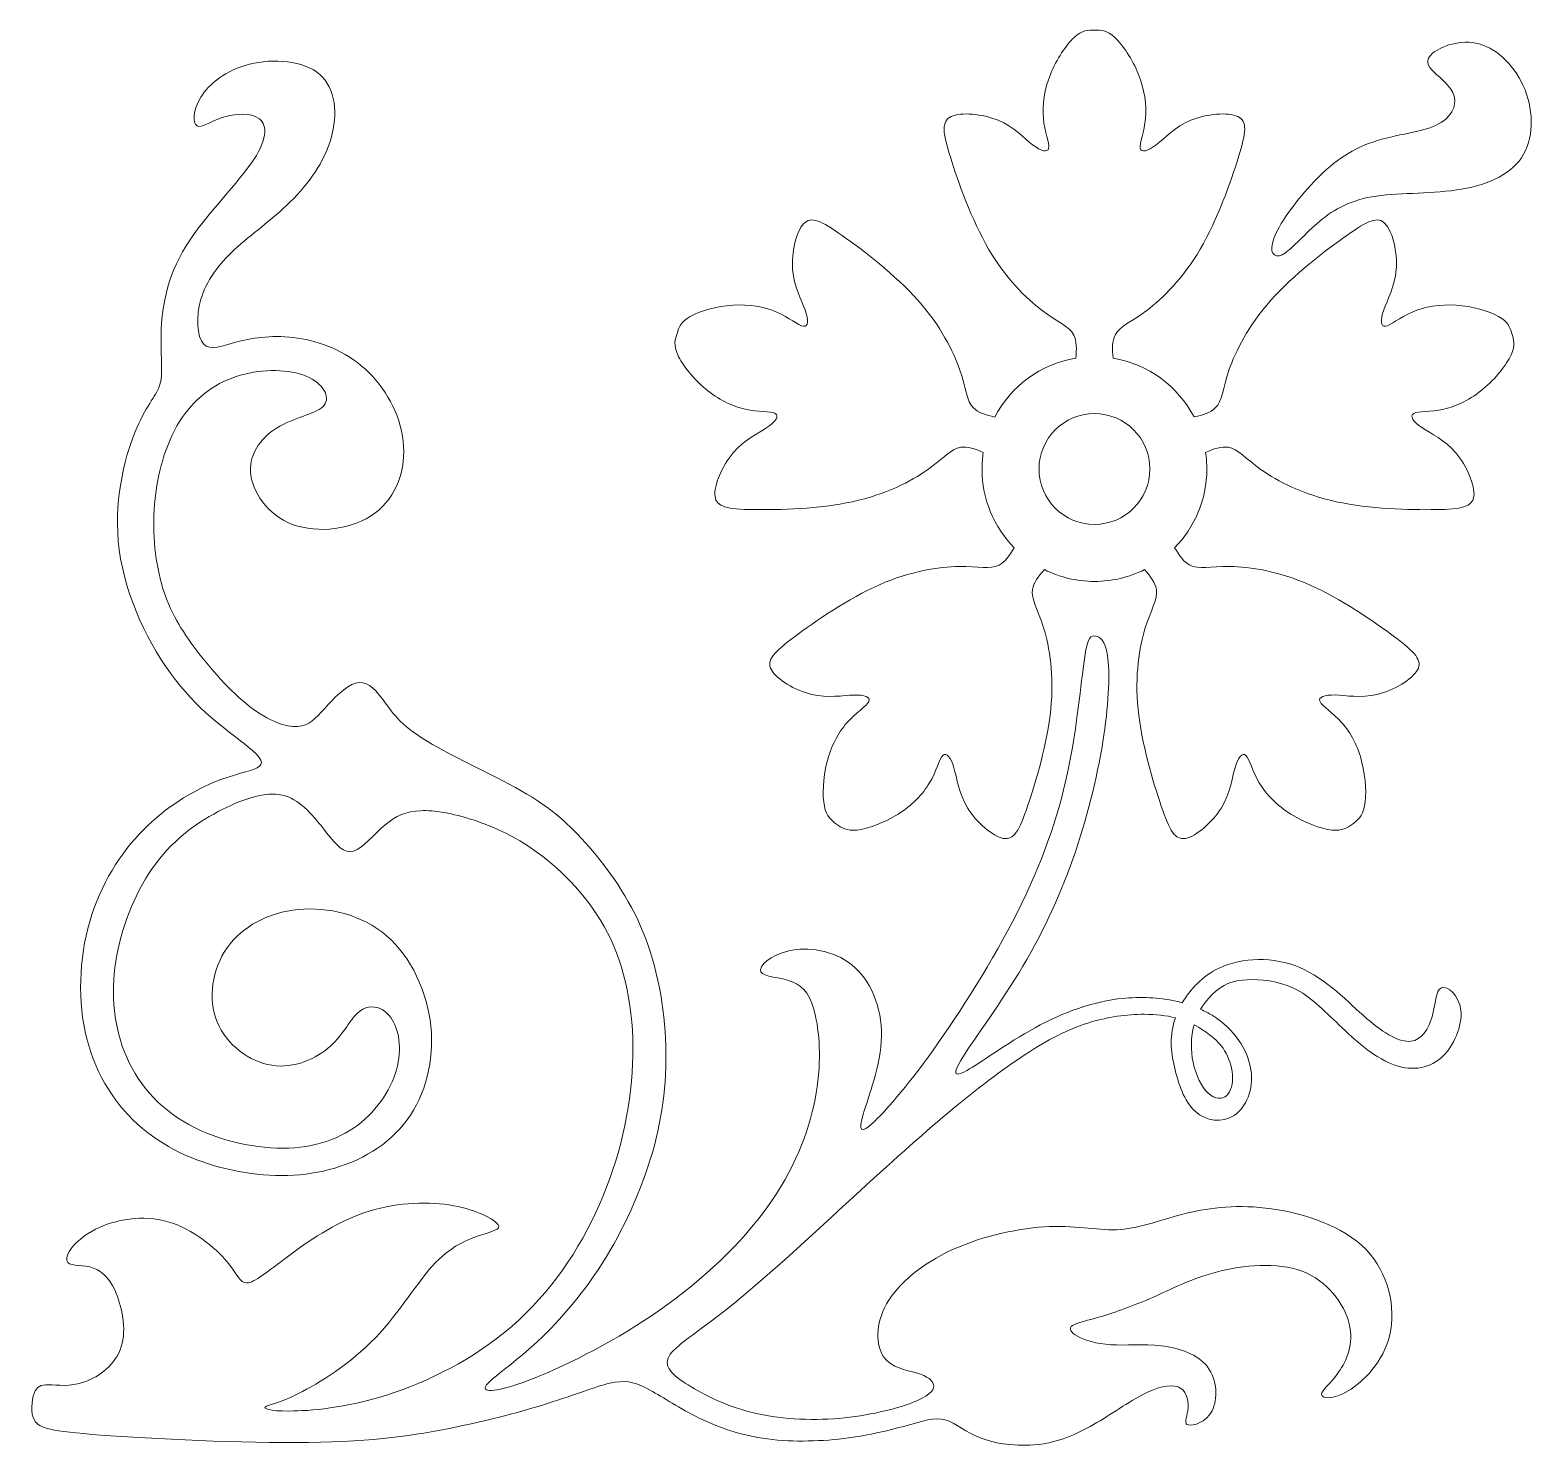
# Model space of a CAD drawing. Header units: millimetres. Extents: x 120 to 311, y -46 to 142.
# Drawn here: x 222.8 to 311, y 58.9 to 142 of the extents above; entities that cross this region are included whole.
import ezdxf

# ---------------------------------------------------------------- set-up
doc = ezdxf.new("R2010")
doc.units = ezdxf.units.MM
doc.header["$MEASUREMENT"] = 0
doc.layers.add('Layer 1', color=7, linetype='Continuous')

msp = doc.modelspace()

# ---------------------------------------------------------------- linework, layer by layer
at = {"layer": 'Layer 1', "lineweight": 20}
msp.add_ellipse((285.2561, 116.2327), major_axis=(0, 3.25), ratio=0.9999692, dxfattribs=at)
for points, knots in [([(285.2561, 141.9657), (284.895, 141.9657), (284.534, 141.9657), (284.0679, 141.5371), (284.0679, 141.5371), (283.601, 141.1079), (283.0291, 140.25), (282.6756, 139.3702), (282.6756, 139.3702), (282.3221, 138.4898), (282.1862, 137.5862), (282.2613, 136.7966), (282.2613, 136.7966), (282.3371, 136.007), (282.623, 135.3293), (282.5705, 135.0433), (282.5705, 135.0433), (282.5179, 134.7573), (282.1262, 134.8631), (281.63, 135.2467), (281.63, 135.2467), (281.1332, 135.6302), (280.5312, 136.2922), (279.6058, 136.6758), (279.6058, 136.6758), (278.6803, 137.0594), (277.4314, 137.1658), (276.8519, 136.8949), (276.8519, 136.8949), (276.2725, 136.6239), (276.3633, 135.9763), (276.8069, 134.5321), (276.8069, 134.5321), (277.2505, 133.0873), (278.0483, 130.8447), (279.0489, 129.1296), (279.0489, 129.1296), (280.0494, 127.4138), (281.2533, 126.2249), (282.1862, 125.5254), (282.1862, 125.5254), (283.1192, 124.8258), (283.7819, 124.6143), (284.0453, 124.0806), (284.0453, 124.0806), (284.2146, 123.7373), (284.2187, 123.2582), (284.1641, 122.7333)], [0, 0, 0, 0, 0.0769231, 0.0769231, 0.0769231, 0.0769231, 0.1538462, 0.1538462, 0.1538462, 0.1538462, 0.2307692, 0.2307692, 0.2307692, 0.2307692, 0.3076923, 0.3076923, 0.3076923, 0.3076923, 0.3846154, 0.3846154, 0.3846154, 0.3846154, 0.4615385, 0.4615385, 0.4615385, 0.4615385, 0.5384615, 0.5384615, 0.5384615, 0.5384615, 0.6153846, 0.6153846, 0.6153846, 0.6153846, 0.6923077, 0.6923077, 0.6923077, 0.6923077, 0.7692308, 0.7692308, 0.7692308, 0.7692308, 0.8461538, 0.8461538, 0.8461538, 0.8461538, 1, 1, 1, 1]), ([(285.2561, 141.9657), (285.6171, 141.9657), (285.9781, 141.9657), (286.4443, 141.5371), (286.4443, 141.5371), (286.9111, 141.1079), (287.483, 140.25), (287.8365, 139.3702), (287.8365, 139.3702), (288.1901, 138.4898), (288.3259, 137.5862), (288.2508, 136.7966), (288.2508, 136.7966), (288.175, 136.007), (287.8891, 135.3293), (287.9416, 135.0433), (287.9416, 135.0433), (287.9942, 134.7573), (288.3859, 134.8631), (288.8821, 135.2467), (288.8821, 135.2467), (289.3789, 135.6302), (289.9809, 136.2922), (290.9063, 136.6758), (290.9063, 136.6758), (291.8318, 137.0594), (293.0807, 137.1658), (293.6602, 136.8949), (293.6602, 136.8949), (294.2396, 136.6239), (294.1488, 135.9763), (293.7052, 134.5321), (293.7052, 134.5321), (293.2616, 133.0873), (292.4638, 130.8447), (291.4632, 129.1296), (291.4632, 129.1296), (290.4627, 127.4138), (289.2588, 126.2249), (288.3259, 125.5254), (288.3259, 125.5254), (287.3929, 124.8258), (286.7302, 124.6143), (286.4668, 124.0806), (286.4668, 124.0806), (286.2975, 123.7373), (286.2934, 123.2582), (286.348, 122.7333)], [0, 0, 0, 0, 0.0769231, 0.0769231, 0.0769231, 0.0769231, 0.1538462, 0.1538462, 0.1538462, 0.1538462, 0.2307692, 0.2307692, 0.2307692, 0.2307692, 0.3076923, 0.3076923, 0.3076923, 0.3076923, 0.3846154, 0.3846154, 0.3846154, 0.3846154, 0.4615385, 0.4615385, 0.4615385, 0.4615385, 0.5384615, 0.5384615, 0.5384615, 0.5384615, 0.6153846, 0.6153846, 0.6153846, 0.6153846, 0.6923077, 0.6923077, 0.6923077, 0.6923077, 0.7692308, 0.7692308, 0.7692308, 0.7692308, 0.8461538, 0.8461538, 0.8461538, 0.8461538, 1, 1, 1, 1]), ([(297.9373, 132.8675), (298.9119, 133.9288), (299.9731, 134.8092), (301.3197, 135.3129), (301.3197, 135.3129), (302.6662, 135.8172), (304.2994, 135.9455), (305.2583, 136.37), (305.2583, 136.37), (306.2179, 136.7952), (306.5038, 137.518), (306.3421, 138.0967), (306.3421, 138.0967), (306.1803, 138.6762), (305.5709, 139.1136), (305.1764, 139.4972), (305.1764, 139.4972), (304.7812, 139.8807), (304.5997, 140.2118), (305.085, 140.6062), (305.085, 140.6062), (305.5709, 141.0014), (306.7222, 141.4607), (307.8244, 141.1563), (307.8244, 141.1563), (308.9267, 140.8512), (309.9804, 139.7825), (310.5032, 138.4584), (310.5032, 138.4584), (311.026, 137.1344), (311.0185, 135.5538), (310.2964, 134.4782), (310.2964, 134.4782), (309.5743, 133.4026), (308.1363, 132.83), (306.4779, 132.5898), (306.4779, 132.5898), (304.8188, 132.3488), (302.9372, 132.4396), (301.519, 132.1912), (301.519, 132.1912), (300.1008, 131.9428), (299.1453, 131.3558), (298.3106, 130.6297), (298.3106, 130.6297), (297.4753, 129.9035), (296.76, 129.0381), (296.2597, 128.7972), (296.2597, 128.7972), (295.7595, 128.5563), (295.4735, 128.9405), (295.7745, 129.7527), (295.7745, 129.7527), (296.0755, 130.5655), (296.9634, 131.807), (297.9373, 132.8675)], [0, 0, 0, 0, 0.0666667, 0.0666667, 0.0666667, 0.0666667, 0.1333333, 0.1333333, 0.1333333, 0.1333333, 0.2, 0.2, 0.2, 0.2, 0.2666667, 0.2666667, 0.2666667, 0.2666667, 0.3333333, 0.3333333, 0.3333333, 0.3333333, 0.4, 0.4, 0.4, 0.4, 0.4666667, 0.4666667, 0.4666667, 0.4666667, 0.5333333, 0.5333333, 0.5333333, 0.5333333, 0.6, 0.6, 0.6, 0.6, 0.6666667, 0.6666667, 0.6666667, 0.6666667, 0.7333333, 0.7333333, 0.7333333, 0.7333333, 0.8, 0.8, 0.8, 0.8, 0.8666667, 0.8666667, 0.8666667, 0.8666667, 1, 1, 1, 1]), ([(290.4097, 84.934), (289.4327, 85.1987), (288.3486, 85.2963), (287.2755, 85.224), (287.2755, 85.224), (285.4998, 85.1044), (283.7539, 84.5183), (282.0832, 83.6386), (282.0832, 83.6386), (280.4131, 82.7595), (278.8182, 81.585), (277.9303, 81.0581), (277.9303, 81.0581), (277.043, 80.5319), (276.8615, 80.6527), (277.5467, 81.7508), (277.5467, 81.7508), (278.2312, 82.849), (279.7812, 84.9264), (281.0601, 87.0783), (281.0601, 87.0783), (282.3391, 89.2295), (283.3478, 91.4571), (284.1375, 93.7899), (284.1375, 93.7899), (284.9271, 96.1219), (285.4997, 98.5597), (285.8082, 100.6215), (285.8082, 100.6215), (286.116, 102.6826), (286.1617, 104.3684), (286.0259, 105.2938), (286.0259, 105.2938), (285.8908, 106.2186), (285.5748, 106.3851), (285.3188, 106.4377), (285.3188, 106.4377), (285.0636, 106.4902), (284.867, 106.4295), (284.6643, 105.0754), (284.6643, 105.0754), (284.4616, 103.7214), (284.2501, 101.072), (283.6782, 98.4164), (283.6782, 98.4164), (283.1069, 95.7609), (282.174, 93.0965), (280.7442, 90.2525), (280.7442, 90.2525), (279.315, 87.4093), (277.3884, 84.3839), (275.7934, 82.1569), (275.7934, 82.1569), (274.1984, 79.9307), (272.9345, 78.5002), (272.2349, 77.8682), (272.2349, 77.8682), (271.5354, 77.2362), (271.3989, 77.402), (271.6999, 78.4101), (271.6999, 78.4101), (272.0008, 79.4181), (272.7386, 81.269), (272.7686, 82.9848), (272.7686, 82.9848), (272.7987, 84.6999), (272.1216, 86.2805), (271.0304, 87.1609), (271.0304, 87.1609), (269.9397, 88.0406), (268.4349, 88.2222), (267.3361, 87.9812), (267.3361, 87.9812), (266.238, 87.7403), (265.5452, 87.0776), (265.6961, 86.7541), (265.6961, 86.7541), (265.8462, 86.4306), (266.8399, 86.4456), (267.5394, 86.1672), (267.5394, 86.1672), (268.239, 85.8894), (268.6458, 85.3168), (268.9017, 84.1586), (268.9017, 84.1586), (269.1569, 83.0005), (269.2627, 81.254), (268.8792, 79.283), (268.8792, 79.283), (268.4956, 77.312), (267.622, 75.1144), (266.0871, 72.97), (266.0871, 72.97), (264.5529, 70.8263), (262.3553, 68.7338), (259.8199, 66.9587), (259.8199, 66.9587), (257.2844, 65.1835), (254.4098, 63.723), (252.4538, 62.9409), (252.4538, 62.9409), (250.4978, 62.1588), (249.4591, 62.053), (249.5348, 62.384), (249.5348, 62.384), (249.6099, 62.715), (250.7988, 63.4828), (252.1153, 64.6416), (252.1153, 64.6416), (253.4318, 65.7998), (254.8773, 67.3497), (256.1488, 69.2757), (256.1488, 69.2757), (257.4196, 71.2017), (258.5184, 73.5051), (259.2104, 75.7395), (259.2104, 75.7395), (259.9024, 77.974), (260.1884, 80.1409), (260.1208, 82.4053), (260.1208, 82.4053), (260.0533, 84.6698), (259.6315, 87.0333), (258.8037, 89.0609), (258.8037, 89.0609), (257.9765, 91.0879), (256.7419, 92.7818), (255.6055, 94.0949), (255.6055, 94.0949), (254.4699, 95.4073), (253.4311, 96.3403), (251.6464, 97.362), (251.6464, 97.362), (249.8617, 98.383), (247.3297, 99.4934), (245.8433, 100.4468), (245.8433, 100.4468), (244.3568, 101.4002), (243.9153, 102.1987), (243.458, 102.8096), (243.458, 102.8096), (243.0007, 103.4204), (242.5278, 103.8463), (241.9374, 103.6825), (241.9374, 103.6825), (241.3478, 103.5187), (240.64, 102.7652), (240.1056, 102.1783), (240.1056, 102.1783), (239.5719, 101.592), (239.2109, 101.1702), (238.5264, 101.1327), (238.5264, 101.1327), (237.8418, 101.0952), (236.8331, 101.4419), (235.7193, 102.3073), (235.7193, 102.3073), (234.6062, 103.172), (233.3873, 104.5567), (232.4693, 105.7907), (232.4693, 105.7907), (231.5514, 107.0239), (230.9344, 108.1084), (230.5433, 109.5375), (230.5433, 109.5375), (230.1523, 110.9666), (229.9858, 112.7431), (230.1741, 114.4957), (230.1741, 114.4957), (230.3625, 116.2484), (230.9044, 117.9798), (231.7698, 119.2513), (231.7698, 119.2513), (232.6345, 120.5221), (233.824, 121.3356), (235.1781, 121.7267), (235.1781, 121.7267), (236.5321, 122.1177), (238.052, 122.0877), (239.0375, 121.6741), (239.0375, 121.6741), (240.023, 121.2605), (240.4755, 120.462), (240.0913, 119.9734), (240.0913, 119.9734), (239.7077, 119.4847), (238.4888, 119.3032), (237.4883, 118.7387), (237.4883, 118.7387), (236.4878, 118.175), (235.7043, 117.227), (235.7725, 116.0682), (235.7725, 116.0682), (235.8401, 114.91), (236.758, 113.5403), (238.2404, 112.9834), (238.2404, 112.9834), (239.7221, 112.4265), (241.7695, 112.6831), (243.0635, 113.6385), (243.0635, 113.6385), (244.3568, 114.5933), (244.8994, 116.249), (244.726, 117.859), (244.726, 117.859), (244.5534, 119.469), (243.6648, 121.0346), (242.4909, 122.0952), (242.4909, 122.0952), (241.3177, 123.1558), (239.8579, 123.7134), (238.5264, 123.9093), (238.5264, 123.9093), (237.1948, 124.1044), (235.9903, 123.9386), (235.0423, 123.6977), (235.0423, 123.6977), (234.095, 123.4574), (233.4023, 123.1415), (233.0187, 123.5625), (233.0187, 123.5625), (232.6352, 123.9836), (232.5594, 125.1432), (232.8679, 126.1963), (232.8679, 126.1963), (233.1764, 127.2493), (233.8691, 128.1973), (234.8321, 129.0927), (234.8321, 129.0927), (235.7951, 129.9881), (237.029, 130.831), (238.1053, 131.8923), (238.1053, 131.8923), (239.1809, 132.9528), (240.0988, 134.2318), (240.4981, 135.6316), (240.4981, 135.6316), (240.8966, 137.0307), (240.7758, 138.5506), (239.8279, 139.3709), (239.8279, 139.3709), (238.8799, 140.1906), (237.1041, 140.3114), (235.7193, 139.9654), (235.7193, 139.9654), (234.3352, 139.6194), (233.3422, 138.8058), (232.8529, 138.0312), (232.8529, 138.0312), (232.3642, 137.2566), (232.3792, 136.5188), (232.6352, 136.353), (232.6352, 136.353), (232.8904, 136.1878), (233.3879, 136.5946), (234.1175, 136.8355), (234.1175, 136.8355), (234.8471, 137.0757), (235.8101, 137.1515), (236.2919, 136.7597), (236.2919, 136.7597), (236.7731, 136.3687), (236.7731, 135.5108), (235.7951, 134.126), (235.7951, 134.126), (234.8171, 132.742), (232.8604, 130.831), (231.7923, 128.9651), (231.7923, 128.9651), (230.7242, 127.0992), (230.5427, 125.2783), (230.5276, 123.9543), (230.5276, 123.9543), (230.5126, 122.6303), (230.6641, 121.8017), (230.4382, 121.1247), (230.4382, 121.1247), (230.2123, 120.4477), (229.6104, 119.9208), (228.9859, 118.3634), (228.9859, 118.3634), (228.3614, 116.806), (227.7138, 114.2173), (228.0748, 111.486), (228.0748, 111.486), (228.4358, 108.7554), (229.8063, 105.8807), (231.3637, 103.8715), (231.3637, 103.8715), (232.9204, 101.863), (234.6669, 100.7191), (235.5849, 99.9889), (235.5849, 99.9889), (236.5021, 99.2593), (236.5929, 98.9433), (236.1711, 98.7174), (236.1711, 98.7174), (235.75, 98.4922), (234.8171, 98.3564), (233.5906, 97.8445), (233.5906, 97.8445), (232.3642, 97.3333), (230.8443, 96.4454), (229.4971, 95.0832), (229.4971, 95.0832), (228.1506, 93.7216), (226.9767, 91.8857), (226.3447, 89.7038), (226.3447, 89.7038), (225.7127, 87.5219), (225.622, 84.9933), (226.1714, 82.8264), (226.1714, 82.8264), (226.7208, 80.6602), (227.9096, 78.8537), (229.437, 77.5672), (229.437, 77.5672), (230.9644, 76.2814), (232.8303, 75.5129), (234.7338, 75.1144), (234.7338, 75.1144), (236.6372, 74.7158), (238.5789, 74.6858), (240.3848, 75.1526), (240.3848, 75.1526), (242.1899, 75.6187), (243.8613, 76.5817), (244.952, 78.0641), (244.952, 78.0641), (246.0426, 79.5457), (246.5551, 81.5481), (246.3442, 83.5642), (246.3442, 83.5642), (246.1333, 85.5803), (245.2004, 87.6127), (243.748, 88.8616), (243.748, 88.8616), (242.2964, 90.1099), (240.324, 90.5774), (238.5707, 90.4041), (238.5707, 90.4041), (236.8181, 90.2314), (235.2832, 89.4179), (234.3953, 88.1539), (234.3953, 88.1539), (233.5081, 86.8906), (233.2665, 85.1742), (233.8159, 83.8201), (233.8159, 83.8201), (234.3653, 82.4661), (235.705, 81.4724), (237.0215, 81.269), (237.0215, 81.269), (238.338, 81.0663), (239.6327, 81.6532), (240.453, 82.3903), (240.453, 82.3903), (241.2727, 83.1274), (241.6187, 84.016), (242.1531, 84.4296), (242.1531, 84.4296), (242.6868, 84.8432), (243.4095, 84.7831), (243.9064, 84.1887), (243.9064, 84.1887), (244.4026, 83.5949), (244.6735, 82.4654), (244.3875, 81.2315), (244.3875, 81.2315), (244.1023, 79.9982), (243.2587, 78.6585), (242.0398, 77.7481), (242.0398, 77.7481), (240.8216, 76.8383), (239.2259, 76.3558), (237.315, 76.4165), (237.315, 76.4165), (235.404, 76.4766), (233.1764, 77.0785), (231.4988, 78.1924), (231.4988, 78.1924), (229.8213, 79.3055), (228.6918, 80.9312), (228.1424, 82.737), (228.1424, 82.737), (227.5936, 84.5422), (227.6237, 86.5289), (228.0905, 88.4549), (228.0905, 88.4549), (228.5566, 90.3808), (229.4596, 92.2474), (230.6484, 93.6315), (230.6484, 93.6315), (231.8373, 95.0156), (233.3122, 95.9192), (234.6137, 96.5061), (234.6137, 96.5061), (235.9152, 97.0924), (237.0447, 97.3633), (237.9776, 97.0023), (237.9776, 97.0023), (238.9099, 96.6413), (239.6477, 95.6476), (240.2346, 94.903), (240.2346, 94.903), (240.8209, 94.1584), (241.2577, 93.6609), (241.8071, 93.8267), (241.8071, 93.8267), (242.3558, 93.9926), (243.0185, 94.8204), (243.658, 95.3623), (243.658, 95.3623), (244.2974, 95.9035), (244.9144, 96.1601), (245.7416, 96.1977), (245.7416, 96.1977), (246.5688, 96.2345), (247.6075, 96.0537), (248.8257, 95.6544), (248.8257, 95.6544), (250.044, 95.2558), (251.4444, 94.6389), (252.9118, 93.51), (252.9118, 93.51), (254.3784, 92.3819), (255.9133, 90.7412), (256.8913, 88.6569), (256.8913, 88.6569), (257.8693, 86.5733), (258.2911, 84.0447), (258.1778, 81.3509), (258.1778, 81.3509), (258.0652, 78.6578), (257.4175, 75.7982), (256.2361, 73.112), (256.2361, 73.112), (255.0554, 70.4264), (253.3397, 67.9135), (251.1127, 65.98), (251.1127, 65.98), (248.8858, 64.0465), (246.147, 62.6911), (243.7392, 61.9315), (243.7392, 61.9315), (241.3321, 61.1719), (239.2546, 61.006), (238.0507, 60.9985), (238.0507, 60.9985), (236.8475, 60.991), (236.5164, 61.1419), (236.6441, 61.247), (236.6441, 61.247), (236.7717, 61.3521), (237.3593, 61.4128), (238.5782, 62.0223), (238.5782, 62.0223), (239.7965, 62.631), (241.6474, 63.7906), (243.0922, 65.288), (243.0922, 65.288), (244.5363, 66.7846), (245.5751, 68.6205), (246.6281, 69.7118), (246.6281, 69.7118), (247.6812, 70.8024), (248.7507, 71.1484), (249.4652, 71.3743), (249.4652, 71.3743), (250.1798, 71.5996), (250.5408, 71.7054), (250.2098, 72.0213), (250.2098, 72.0213), (249.8788, 72.3373), (248.8551, 72.8642), (247.4178, 73.0826), (247.4178, 73.0826), (245.9811, 73.301), (244.1302, 73.2102), (242.4145, 72.6158), (242.4145, 72.6158), (240.6994, 72.022), (239.1194, 70.9225), (237.9456, 70.0496), (237.9456, 70.0496), (236.7724, 69.1774), (236.0039, 68.5304), (235.5603, 68.5079), (235.5603, 68.5079), (235.1167, 68.4854), (234.9959, 69.0873), (234.2513, 69.9227), (234.2513, 69.9227), (233.5067, 70.7574), (232.1369, 71.8262), (230.6471, 72.1722), (230.6471, 72.1722), (229.1579, 72.5182), (227.5472, 72.1415), (226.4867, 71.5545), (226.4867, 71.5545), (225.4261, 70.9683), (224.9135, 70.1704), (224.9968, 69.8244), (224.9968, 69.8244), (225.0794, 69.4784), (225.7571, 69.5842), (226.344, 69.4484), (226.344, 69.4484), (226.9303, 69.3132), (227.4278, 68.9365), (227.8264, 68.0636), (227.8264, 68.0636), (228.2249, 67.1914), (228.5259, 65.8217), (228.1949, 64.7761), (228.1949, 64.7761), (227.8639, 63.7305), (226.9002, 63.0078), (226.0424, 62.7068), (226.0424, 62.7068), (225.1852, 62.4058), (224.4324, 62.5266), (223.9471, 62.5375), (223.9471, 62.5375), (223.4626, 62.5478), (223.2449, 62.4481), (223.0906, 62.0339), (223.0906, 62.0339), (222.9371, 61.6196), (222.8463, 60.8893), (223.1172, 60.4382), (223.1172, 60.4382), (223.3882, 59.9871), (224.0202, 59.8131), (226.9999, 59.5913), (226.9999, 59.5913), (229.9789, 59.3701), (235.3071, 59.0985), (239.1781, 59.1517), (239.1781, 59.1517), (243.0492, 59.2043), (245.4645, 59.581), (247.6239, 60.0212), (247.6239, 60.0212), (249.7833, 60.4607), (251.6867, 60.9651), (253.2366, 61.4579), (253.2366, 61.4579), (254.7865, 61.9499), (255.9829, 62.4324), (256.8367, 62.6283), (256.8367, 62.6283), (257.6905, 62.8235), (258.2031, 62.7327), (258.9217, 62.3717), (258.9217, 62.3717), (259.6397, 62.0107), (260.5651, 61.3787), (261.6639, 60.8033), (261.6639, 60.8033), (262.7621, 60.228), (264.0342, 59.708), (265.5241, 59.4486), (265.5241, 59.4486), (267.0133, 59.1893), (268.7215, 59.1893), (270.2598, 59.3551), (270.2598, 59.3551), (271.7981, 59.5203), (273.1686, 59.8513), (274.1882, 60.1338), (274.1882, 60.1338), (275.2072, 60.4157), (275.8767, 60.6491), (276.5011, 60.4799), (276.5011, 60.4799), (277.1256, 60.3106), (277.705, 59.7387), (278.6646, 59.3851), (278.6646, 59.3851), (279.6235, 59.0316), (280.9632, 58.8958), (282.148, 59.0651), (282.148, 59.0651), (283.3328, 59.2343), (284.364, 59.7086), (285.3946, 60.3181), (285.3946, 60.3181), (286.4252, 60.9269), (287.4564, 61.6728), (288.3327, 62.0864), (288.3327, 62.0864), (289.209, 62.5), (289.9324, 62.5826), (290.3276, 62.3307), (290.3276, 62.3307), (290.7221, 62.0789), (290.7896, 61.4913), (290.7296, 61.0327), (290.7296, 61.0327), (290.6695, 60.574), (290.4805, 60.2423), (290.763, 60.1816), (290.763, 60.1816), (291.0449, 60.1215), (291.7983, 60.3331), (292.1519, 61.0101), (292.1519, 61.0101), (292.5054, 61.6872), (292.4597, 62.831), (291.8918, 63.5838), (291.8918, 63.5838), (291.324, 64.3359), (290.2327, 64.6969), (289.1721, 64.8211), (289.1721, 64.8211), (288.1116, 64.9453), (287.0797, 64.8321), (286.2218, 64.8846), (286.2218, 64.8846), (285.3646, 64.9372), (284.68, 65.1562), (284.2699, 65.3821), (284.2699, 65.3821), (283.8604, 65.6074), (283.7239, 65.8408), (283.9723, 66.0141), (283.9723, 66.0141), (284.2207, 66.1868), (284.8534, 66.3001), (285.7488, 66.571), (285.7488, 66.571), (286.6435, 66.8413), (287.8031, 67.2706), (288.8862, 67.7558), (288.8862, 67.7558), (289.9693, 68.2404), (290.978, 68.783), (292.4713, 69.1624), (292.4713, 69.1624), (293.9646, 69.5419), (295.9438, 69.761), (297.4295, 69.1965), (297.4295, 69.1965), (298.9153, 68.6321), (299.909, 67.2849), (300.195, 66.1185), (300.195, 66.1185), (300.4809, 64.9529), (300.0591, 63.9667), (299.5739, 63.278), (299.5739, 63.278), (299.0893, 62.5901), (298.5392, 62.199), (298.5775, 61.9622), (298.5775, 61.9622), (298.615, 61.7254), (299.2395, 61.6421), (300.1349, 62.1799), (300.1349, 62.1799), (301.0296, 62.7177), (302.1967, 63.8773), (302.5693, 65.4681), (302.5693, 65.4681), (302.9413, 67.059), (302.5195, 69.0839), (301.1805, 70.4646), (301.1805, 70.4646), (299.8414, 71.8446), (297.5838, 72.5823), (295.6428, 72.8574), (295.6428, 72.8574), (293.7018, 73.1317), (292.0761, 72.9427), (290.6504, 72.5933), (290.6504, 72.5933), (289.2247, 72.2438), (287.9983, 71.7313), (286.7753, 71.6412), (286.7753, 71.6412), (285.5529, 71.5511), (284.334, 71.8828), (282.6299, 71.8152), (282.6299, 71.8152), (280.9257, 71.7477), (278.7356, 71.2802), (276.9414, 70.4639), (276.9414, 70.4639), (275.1471, 69.6483), (273.7473, 68.4813), (273.0703, 67.2815), (273.0703, 67.2815), (272.3933, 66.0817), (272.4383, 64.8471), (272.8935, 64.181), (272.8935, 64.181), (273.3488, 63.5155), (274.2141, 63.4179), (274.8311, 63.2337), (274.8311, 63.2337), (275.4481, 63.0494), (275.8166, 62.7785), (275.8316, 62.4775), (275.8316, 62.4775), (275.8466, 62.1765), (275.5081, 61.8455), (274.5451, 61.4804), (274.5451, 61.4804), (273.5822, 61.1159), (271.994, 60.7167), (270.2783, 60.5699), (270.2783, 60.5699), (268.5632, 60.4232), (266.7198, 60.529), (265.1173, 60.9351), (265.1173, 60.9351), (263.5148, 61.3411), (262.1526, 62.0489), (261.2572, 62.6392), (261.2572, 62.6392), (260.3624, 63.2296), (259.9332, 63.7039), (260.3809, 64.3243), (260.3809, 64.3243), (260.8286, 64.9447), (262.1533, 65.7131), (264.1693, 67.3531), (264.1693, 67.3531), (266.1854, 68.9932), (268.8942, 71.5067), (271.1095, 73.5385), (271.1095, 73.5385), (273.3249, 75.5696), (275.0488, 77.1202), (276.6779, 78.4824), (276.6779, 78.4824), (278.3063, 79.844), (279.8419, 81.0178), (281.1925, 81.9023), (281.1925, 81.9023), (282.5425, 82.7862), (283.7095, 83.3806), (284.8718, 83.7491), (284.8718, 83.7491), (286.0341, 84.1177), (287.1929, 84.261), (288.1634, 84.261), (288.1634, 84.261), (288.8727, 84.261), (289.4822, 84.1845), (290.0025, 84.0538)], [0, 0, 0, 0, 0.005291, 0.005291, 0.005291, 0.005291, 0.010582, 0.010582, 0.010582, 0.010582, 0.015873, 0.015873, 0.015873, 0.015873, 0.021164, 0.021164, 0.021164, 0.021164, 0.026455, 0.026455, 0.026455, 0.026455, 0.031746, 0.031746, 0.031746, 0.031746, 0.037037, 0.037037, 0.037037, 0.037037, 0.042328, 0.042328, 0.042328, 0.042328, 0.047619, 0.047619, 0.047619, 0.047619, 0.0529101, 0.0529101, 0.0529101, 0.0529101, 0.0582011, 0.0582011, 0.0582011, 0.0582011, 0.0634921, 0.0634921, 0.0634921, 0.0634921, 0.0687831, 0.0687831, 0.0687831, 0.0687831, 0.0740741, 0.0740741, 0.0740741, 0.0740741, 0.0793651, 0.0793651, 0.0793651, 0.0793651, 0.0846561, 0.0846561, 0.0846561, 0.0846561, 0.0899471, 0.0899471, 0.0899471, 0.0899471, 0.0952381, 0.0952381, 0.0952381, 0.0952381, 0.1005291, 0.1005291, 0.1005291, 0.1005291, 0.1058201, 0.1058201, 0.1058201, 0.1058201, 0.1111111, 0.1111111, 0.1111111, 0.1111111, 0.1164021, 0.1164021, 0.1164021, 0.1164021, 0.1216931, 0.1216931, 0.1216931, 0.1216931, 0.1269841, 0.1269841, 0.1269841, 0.1269841, 0.1322751, 0.1322751, 0.1322751, 0.1322751, 0.1375661, 0.1375661, 0.1375661, 0.1375661, 0.1428571, 0.1428571, 0.1428571, 0.1428571, 0.1481481, 0.1481481, 0.1481481, 0.1481481, 0.1534392, 0.1534392, 0.1534392, 0.1534392, 0.1587302, 0.1587302, 0.1587302, 0.1587302, 0.1640212, 0.1640212, 0.1640212, 0.1640212, 0.1693122, 0.1693122, 0.1693122, 0.1693122, 0.1746032, 0.1746032, 0.1746032, 0.1746032, 0.1798942, 0.1798942, 0.1798942, 0.1798942, 0.1851852, 0.1851852, 0.1851852, 0.1851852, 0.1904762, 0.1904762, 0.1904762, 0.1904762, 0.1957672, 0.1957672, 0.1957672, 0.1957672, 0.2010582, 0.2010582, 0.2010582, 0.2010582, 0.2063492, 0.2063492, 0.2063492, 0.2063492, 0.2116402, 0.2116402, 0.2116402, 0.2116402, 0.2169312, 0.2169312, 0.2169312, 0.2169312, 0.2222222, 0.2222222, 0.2222222, 0.2222222, 0.2275132, 0.2275132, 0.2275132, 0.2275132, 0.2328042, 0.2328042, 0.2328042, 0.2328042, 0.2380952, 0.2380952, 0.2380952, 0.2380952, 0.2433862, 0.2433862, 0.2433862, 0.2433862, 0.2486772, 0.2486772, 0.2486772, 0.2486772, 0.2539683, 0.2539683, 0.2539683, 0.2539683, 0.2592593, 0.2592593, 0.2592593, 0.2592593, 0.2645503, 0.2645503, 0.2645503, 0.2645503, 0.2698413, 0.2698413, 0.2698413, 0.2698413, 0.2751323, 0.2751323, 0.2751323, 0.2751323, 0.2804233, 0.2804233, 0.2804233, 0.2804233, 0.2857143, 0.2857143, 0.2857143, 0.2857143, 0.2910053, 0.2910053, 0.2910053, 0.2910053, 0.2962963, 0.2962963, 0.2962963, 0.2962963, 0.3015873, 0.3015873, 0.3015873, 0.3015873, 0.3068783, 0.3068783, 0.3068783, 0.3068783, 0.3121693, 0.3121693, 0.3121693, 0.3121693, 0.3174603, 0.3174603, 0.3174603, 0.3174603, 0.3227513, 0.3227513, 0.3227513, 0.3227513, 0.3280423, 0.3280423, 0.3280423, 0.3280423, 0.3333333, 0.3333333, 0.3333333, 0.3333333, 0.3386243, 0.3386243, 0.3386243, 0.3386243, 0.3439153, 0.3439153, 0.3439153, 0.3439153, 0.3492063, 0.3492063, 0.3492063, 0.3492063, 0.3544974, 0.3544974, 0.3544974, 0.3544974, 0.3597884, 0.3597884, 0.3597884, 0.3597884, 0.3650794, 0.3650794, 0.3650794, 0.3650794, 0.3703704, 0.3703704, 0.3703704, 0.3703704, 0.3756614, 0.3756614, 0.3756614, 0.3756614, 0.3809524, 0.3809524, 0.3809524, 0.3809524, 0.3862434, 0.3862434, 0.3862434, 0.3862434, 0.3915344, 0.3915344, 0.3915344, 0.3915344, 0.3968254, 0.3968254, 0.3968254, 0.3968254, 0.4021164, 0.4021164, 0.4021164, 0.4021164, 0.4074074, 0.4074074, 0.4074074, 0.4074074, 0.4126984, 0.4126984, 0.4126984, 0.4126984, 0.4179894, 0.4179894, 0.4179894, 0.4179894, 0.4232804, 0.4232804, 0.4232804, 0.4232804, 0.4285714, 0.4285714, 0.4285714, 0.4285714, 0.4338624, 0.4338624, 0.4338624, 0.4338624, 0.4391534, 0.4391534, 0.4391534, 0.4391534, 0.4444444, 0.4444444, 0.4444444, 0.4444444, 0.4497354, 0.4497354, 0.4497354, 0.4497354, 0.4550265, 0.4550265, 0.4550265, 0.4550265, 0.4603175, 0.4603175, 0.4603175, 0.4603175, 0.4656085, 0.4656085, 0.4656085, 0.4656085, 0.4708995, 0.4708995, 0.4708995, 0.4708995, 0.4761905, 0.4761905, 0.4761905, 0.4761905, 0.4814815, 0.4814815, 0.4814815, 0.4814815, 0.4867725, 0.4867725, 0.4867725, 0.4867725, 0.4920635, 0.4920635, 0.4920635, 0.4920635, 0.4973545, 0.4973545, 0.4973545, 0.4973545, 0.5026455, 0.5026455, 0.5026455, 0.5026455, 0.5079365, 0.5079365, 0.5079365, 0.5079365, 0.5132275, 0.5132275, 0.5132275, 0.5132275, 0.5185185, 0.5185185, 0.5185185, 0.5185185, 0.5238095, 0.5238095, 0.5238095, 0.5238095, 0.5291005, 0.5291005, 0.5291005, 0.5291005, 0.5343915, 0.5343915, 0.5343915, 0.5343915, 0.5396825, 0.5396825, 0.5396825, 0.5396825, 0.5449735, 0.5449735, 0.5449735, 0.5449735, 0.5502646, 0.5502646, 0.5502646, 0.5502646, 0.5555556, 0.5555556, 0.5555556, 0.5555556, 0.5608466, 0.5608466, 0.5608466, 0.5608466, 0.5661376, 0.5661376, 0.5661376, 0.5661376, 0.5714286, 0.5714286, 0.5714286, 0.5714286, 0.5767196, 0.5767196, 0.5767196, 0.5767196, 0.5820106, 0.5820106, 0.5820106, 0.5820106, 0.5873016, 0.5873016, 0.5873016, 0.5873016, 0.5925926, 0.5925926, 0.5925926, 0.5925926, 0.5978836, 0.5978836, 0.5978836, 0.5978836, 0.6031746, 0.6031746, 0.6031746, 0.6031746, 0.6084656, 0.6084656, 0.6084656, 0.6084656, 0.6137566, 0.6137566, 0.6137566, 0.6137566, 0.6190476, 0.6190476, 0.6190476, 0.6190476, 0.6243386, 0.6243386, 0.6243386, 0.6243386, 0.6296296, 0.6296296, 0.6296296, 0.6296296, 0.6349206, 0.6349206, 0.6349206, 0.6349206, 0.6402116, 0.6402116, 0.6402116, 0.6402116, 0.6455026, 0.6455026, 0.6455026, 0.6455026, 0.6507937, 0.6507937, 0.6507937, 0.6507937, 0.6560847, 0.6560847, 0.6560847, 0.6560847, 0.6613757, 0.6613757, 0.6613757, 0.6613757, 0.6666667, 0.6666667, 0.6666667, 0.6666667, 0.6719577, 0.6719577, 0.6719577, 0.6719577, 0.6772487, 0.6772487, 0.6772487, 0.6772487, 0.6825397, 0.6825397, 0.6825397, 0.6825397, 0.6878307, 0.6878307, 0.6878307, 0.6878307, 0.6931217, 0.6931217, 0.6931217, 0.6931217, 0.6984127, 0.6984127, 0.6984127, 0.6984127, 0.7037037, 0.7037037, 0.7037037, 0.7037037, 0.7089947, 0.7089947, 0.7089947, 0.7089947, 0.7142857, 0.7142857, 0.7142857, 0.7142857, 0.7195767, 0.7195767, 0.7195767, 0.7195767, 0.7248677, 0.7248677, 0.7248677, 0.7248677, 0.7301587, 0.7301587, 0.7301587, 0.7301587, 0.7354497, 0.7354497, 0.7354497, 0.7354497, 0.7407407, 0.7407407, 0.7407407, 0.7407407, 0.7460317, 0.7460317, 0.7460317, 0.7460317, 0.7513228, 0.7513228, 0.7513228, 0.7513228, 0.7566138, 0.7566138, 0.7566138, 0.7566138, 0.7619048, 0.7619048, 0.7619048, 0.7619048, 0.7671958, 0.7671958, 0.7671958, 0.7671958, 0.7724868, 0.7724868, 0.7724868, 0.7724868, 0.7777778, 0.7777778, 0.7777778, 0.7777778, 0.7830688, 0.7830688, 0.7830688, 0.7830688, 0.7883598, 0.7883598, 0.7883598, 0.7883598, 0.7936508, 0.7936508, 0.7936508, 0.7936508, 0.7989418, 0.7989418, 0.7989418, 0.7989418, 0.8042328, 0.8042328, 0.8042328, 0.8042328, 0.8095238, 0.8095238, 0.8095238, 0.8095238, 0.8148148, 0.8148148, 0.8148148, 0.8148148, 0.8201058, 0.8201058, 0.8201058, 0.8201058, 0.8253968, 0.8253968, 0.8253968, 0.8253968, 0.8306878, 0.8306878, 0.8306878, 0.8306878, 0.8359788, 0.8359788, 0.8359788, 0.8359788, 0.8412698, 0.8412698, 0.8412698, 0.8412698, 0.8465608, 0.8465608, 0.8465608, 0.8465608, 0.8518519, 0.8518519, 0.8518519, 0.8518519, 0.8571429, 0.8571429, 0.8571429, 0.8571429, 0.8624339, 0.8624339, 0.8624339, 0.8624339, 0.8677249, 0.8677249, 0.8677249, 0.8677249, 0.8730159, 0.8730159, 0.8730159, 0.8730159, 0.8783069, 0.8783069, 0.8783069, 0.8783069, 0.8835979, 0.8835979, 0.8835979, 0.8835979, 0.8888889, 0.8888889, 0.8888889, 0.8888889, 0.8941799, 0.8941799, 0.8941799, 0.8941799, 0.8994709, 0.8994709, 0.8994709, 0.8994709, 0.9047619, 0.9047619, 0.9047619, 0.9047619, 0.9100529, 0.9100529, 0.9100529, 0.9100529, 0.9153439, 0.9153439, 0.9153439, 0.9153439, 0.9206349, 0.9206349, 0.9206349, 0.9206349, 0.9259259, 0.9259259, 0.9259259, 0.9259259, 0.9312169, 0.9312169, 0.9312169, 0.9312169, 0.9365079, 0.9365079, 0.9365079, 0.9365079, 0.9417989, 0.9417989, 0.9417989, 0.9417989, 0.9470899, 0.9470899, 0.9470899, 0.9470899, 0.952381, 0.952381, 0.952381, 0.952381, 0.957672, 0.957672, 0.957672, 0.957672, 0.962963, 0.962963, 0.962963, 0.962963, 0.968254, 0.968254, 0.968254, 0.968254, 0.973545, 0.973545, 0.973545, 0.973545, 0.978836, 0.978836, 0.978836, 0.978836, 0.984127, 0.984127, 0.984127, 0.984127, 0.989418, 0.989418, 0.989418, 0.989418, 1, 1, 1, 1]), ([(260.7822, 124.1843), (260.8941, 124.5283), (261.0053, 124.8716), (261.5575, 125.1821), (261.5575, 125.1821), (262.1096, 125.4933), (263.1026, 125.7724), (264.0485, 125.8366), (264.0485, 125.8366), (264.9951, 125.9007), (265.896, 125.7506), (266.6242, 125.4353), (266.6242, 125.4353), (267.3518, 125.1193), (267.908, 124.6381), (268.196, 124.5999), (268.196, 124.5999), (268.484, 124.561), (268.5045, 124.9664), (268.2929, 125.5568), (268.2929, 125.5568), (268.082, 126.1478), (267.6384, 126.9251), (267.5592, 127.9236), (267.5592, 127.9236), (267.4808, 128.9221), (267.7654, 130.1431), (268.2021, 130.6106), (268.2021, 130.6106), (268.6389, 131.0781), (269.2265, 130.7914), (270.4632, 129.9233), (270.4632, 129.9233), (271.6999, 129.0545), (273.5863, 127.6029), (274.9082, 126.1212), (274.9082, 126.1212), (276.2309, 124.6395), (276.9898, 123.1271), (277.3665, 122.0235), (277.3665, 122.0235), (277.744, 120.9207), (277.7405, 120.2245), (278.1664, 119.8096), (278.1664, 119.8096), (278.4408, 119.542), (278.8946, 119.3905), (279.4106, 119.28)], [0, 0, 0, 0, 0.0769231, 0.0769231, 0.0769231, 0.0769231, 0.1538462, 0.1538462, 0.1538462, 0.1538462, 0.2307692, 0.2307692, 0.2307692, 0.2307692, 0.3076923, 0.3076923, 0.3076923, 0.3076923, 0.3846154, 0.3846154, 0.3846154, 0.3846154, 0.4615385, 0.4615385, 0.4615385, 0.4615385, 0.5384615, 0.5384615, 0.5384615, 0.5384615, 0.6153846, 0.6153846, 0.6153846, 0.6153846, 0.6923077, 0.6923077, 0.6923077, 0.6923077, 0.7692308, 0.7692308, 0.7692308, 0.7692308, 0.8461538, 0.8461538, 0.8461538, 0.8461538, 1, 1, 1, 1]), ([(309.7299, 124.1857), (309.618, 124.5283), (309.5068, 124.8716), (308.9553, 125.1821), (308.9553, 125.1821), (308.4025, 125.4933), (307.4095, 125.7717), (306.4636, 125.8366), (306.4636, 125.8366), (305.517, 125.9001), (304.6161, 125.7513), (303.8879, 125.4353), (303.8879, 125.4353), (303.161, 125.1193), (302.6041, 124.6381), (302.3161, 124.5999), (302.3161, 124.5999), (302.0274, 124.5617), (302.0076, 124.9664), (302.2185, 125.5568), (302.2185, 125.5568), (302.4301, 126.1485), (302.8737, 126.9251), (302.9522, 127.9236), (302.9522, 127.9236), (303.0314, 128.9221), (302.7468, 130.1437), (302.31, 130.6099), (302.31, 130.6099), (301.8732, 131.0781), (301.2856, 130.7914), (300.0496, 129.9233), (300.0496, 129.9233), (298.8122, 129.0545), (296.9259, 127.6029), (295.6039, 126.1212), (295.6039, 126.1212), (294.2812, 124.6402), (293.5223, 123.1264), (293.1463, 122.0242), (293.1463, 122.0242), (292.7682, 120.92), (292.7723, 120.2245), (292.345, 119.8096), (292.345, 119.8096), (292.0713, 119.5414), (291.6175, 119.3905), (291.1008, 119.2806)], [0, 0, 0, 0, 0.0769231, 0.0769231, 0.0769231, 0.0769231, 0.1538462, 0.1538462, 0.1538462, 0.1538462, 0.2307692, 0.2307692, 0.2307692, 0.2307692, 0.3076923, 0.3076923, 0.3076923, 0.3076923, 0.3846154, 0.3846154, 0.3846154, 0.3846154, 0.4615385, 0.4615385, 0.4615385, 0.4615385, 0.5384615, 0.5384615, 0.5384615, 0.5384615, 0.6153846, 0.6153846, 0.6153846, 0.6153846, 0.6923077, 0.6923077, 0.6923077, 0.6923077, 0.7692308, 0.7692308, 0.7692308, 0.7692308, 0.8461538, 0.8461538, 0.8461538, 0.8461538, 1, 1, 1, 1]), ([(260.7822, 124.1843), (260.6709, 123.841), (260.559, 123.4977), (260.8231, 122.9224), (260.8231, 122.9224), (261.0872, 122.3457), (261.726, 121.5363), (262.4536, 120.9282), (262.4536, 120.9282), (263.1818, 120.3201), (263.9987, 119.9119), (264.7733, 119.7393), (264.7733, 119.7393), (265.5473, 119.5673), (266.2803, 119.6294), (266.5362, 119.4915), (266.5362, 119.4915), (266.7921, 119.353), (266.5703, 119.0131), (266.0523, 118.6596), (266.0523, 118.6596), (265.5336, 118.3061), (264.7181, 117.9375), (264.0677, 117.1759), (264.0677, 117.1759), (263.4166, 116.4149), (262.9293, 115.2594), (263.0084, 114.6247), (263.0084, 114.6247), (263.0869, 113.99), (263.7305, 113.876), (265.2415, 113.8522), (265.2415, 113.8522), (266.7525, 113.8276), (269.1317, 113.8931), (271.072, 114.3149), (271.072, 114.3149), (273.013, 114.736), (274.5158, 115.5133), (275.4692, 116.1849), (275.4692, 116.1849), (276.4233, 116.8558), (276.8294, 117.4209), (277.4184, 117.5062), (277.4184, 117.5062), (277.7972, 117.5615), (278.2538, 117.4175), (278.7363, 117.2032)], [0, 0, 0, 0, 0.0769231, 0.0769231, 0.0769231, 0.0769231, 0.1538462, 0.1538462, 0.1538462, 0.1538462, 0.2307692, 0.2307692, 0.2307692, 0.2307692, 0.3076923, 0.3076923, 0.3076923, 0.3076923, 0.3846154, 0.3846154, 0.3846154, 0.3846154, 0.4615385, 0.4615385, 0.4615385, 0.4615385, 0.5384615, 0.5384615, 0.5384615, 0.5384615, 0.6153846, 0.6153846, 0.6153846, 0.6153846, 0.6923077, 0.6923077, 0.6923077, 0.6923077, 0.7692308, 0.7692308, 0.7692308, 0.7692308, 0.8461538, 0.8461538, 0.8461538, 0.8461538, 1, 1, 1, 1]), ([(309.7299, 124.1857), (309.8412, 123.841), (309.9531, 123.4977), (309.689, 122.9217), (309.689, 122.9217), (309.4249, 122.3457), (308.7861, 121.5363), (308.0585, 120.9282), (308.0585, 120.9282), (307.3303, 120.3194), (306.5127, 119.9119), (305.7381, 119.7386), (305.7381, 119.7386), (304.9642, 119.5673), (304.2318, 119.6294), (303.9759, 119.4915), (303.9759, 119.4915), (303.72, 119.3537), (303.9418, 119.0131), (304.4598, 118.6603), (304.4598, 118.6603), (304.9778, 118.3061), (305.7941, 117.9375), (306.4445, 117.1765), (306.4445, 117.1765), (307.0955, 116.4156), (307.5828, 115.2594), (307.5044, 114.6247), (307.5044, 114.6247), (307.4252, 113.99), (306.7823, 113.876), (305.2706, 113.8515), (305.2706, 113.8515), (303.7602, 113.8269), (301.3797, 113.8938), (299.4401, 114.3149), (299.4401, 114.3149), (297.4991, 114.736), (295.9963, 115.514), (295.0422, 116.1849), (295.0422, 116.1849), (294.0894, 116.8558), (293.6827, 117.4209), (293.0944, 117.5055), (293.0944, 117.5055), (292.7156, 117.5615), (292.2583, 117.4175), (291.7758, 117.2032)], [0, 0, 0, 0, 0.0769231, 0.0769231, 0.0769231, 0.0769231, 0.1538462, 0.1538462, 0.1538462, 0.1538462, 0.2307692, 0.2307692, 0.2307692, 0.2307692, 0.3076923, 0.3076923, 0.3076923, 0.3076923, 0.3846154, 0.3846154, 0.3846154, 0.3846154, 0.4615385, 0.4615385, 0.4615385, 0.4615385, 0.5384615, 0.5384615, 0.5384615, 0.5384615, 0.6153846, 0.6153846, 0.6153846, 0.6153846, 0.6923077, 0.6923077, 0.6923077, 0.6923077, 0.7692308, 0.7692308, 0.7692308, 0.7692308, 0.8461538, 0.8461538, 0.8461538, 0.8461538, 1, 1, 1, 1]), ([(278.7363, 117.2032), (278.6899, 116.8865), (278.6653, 116.5623), (278.6653, 116.2327), (278.6653, 116.2327), (278.6653, 114.435), (279.386, 112.8052), (280.5524, 111.6163)], [0, 0, 0, 0, 0.3333333, 0.3333333, 0.3333333, 0.3333333, 1, 1, 1, 1]), ([(289.9604, 111.6163), (291.1268, 112.8052), (291.8468, 114.435), (291.8468, 116.2327), (291.8468, 116.2327), (291.8468, 116.5623), (291.8222, 116.8872), (291.7758, 117.2032)], [0, 0, 0, 0, 0.3333333, 0.3333333, 0.3333333, 0.3333333, 1, 1, 1, 1]), ([(270.1308, 95.4135), (269.8381, 95.6264), (269.546, 95.8387), (269.4211, 96.4597), (269.4211, 96.4597), (269.2962, 97.0808), (269.3371, 98.1113), (269.5685, 99.0307), (269.5685, 99.0307), (269.8005, 99.9513), (270.2216, 100.7614), (270.7464, 101.3566), (270.7464, 101.3566), (271.272, 101.951), (271.9012, 102.3311), (272.0268, 102.5932), (272.0268, 102.5932), (272.1524, 102.8553), (271.7736, 103), (271.1464, 102.9809), (271.1464, 102.9809), (270.5192, 102.9631), (269.6429, 102.7816), (268.669, 103.015), (268.669, 103.015), (267.6951, 103.2484), (266.6215, 103.8968), (266.3117, 104.4564), (266.3117, 104.4564), (266.0025, 105.016), (266.4563, 105.4863), (267.6643, 106.3947), (267.6643, 106.3947), (268.8723, 107.3024), (270.8365, 108.6475), (272.654, 109.4467), (272.654, 109.4467), (274.4714, 110.2473), (276.1449, 110.5012), (277.3106, 110.5189), (277.3106, 110.5189), (278.4763, 110.5367), (279.1369, 110.3183), (279.6631, 110.5953), (279.6631, 110.5953), (280.0023, 110.7735), (280.2876, 111.1584), (280.5524, 111.6163)], [0, 0, 0, 0, 0.0769231, 0.0769231, 0.0769231, 0.0769231, 0.1538462, 0.1538462, 0.1538462, 0.1538462, 0.2307692, 0.2307692, 0.2307692, 0.2307692, 0.3076923, 0.3076923, 0.3076923, 0.3076923, 0.3846154, 0.3846154, 0.3846154, 0.3846154, 0.4615385, 0.4615385, 0.4615385, 0.4615385, 0.5384615, 0.5384615, 0.5384615, 0.5384615, 0.6153846, 0.6153846, 0.6153846, 0.6153846, 0.6923077, 0.6923077, 0.6923077, 0.6923077, 0.7692308, 0.7692308, 0.7692308, 0.7692308, 0.8461538, 0.8461538, 0.8461538, 0.8461538, 1, 1, 1, 1]), ([(300.3826, 95.4142), (300.6741, 95.6264), (300.9662, 95.8387), (301.0911, 96.4591), (301.0911, 96.4591), (301.2159, 97.0808), (301.1743, 98.1113), (300.9436, 99.0307), (300.9436, 99.0307), (300.7116, 99.9506), (300.2912, 100.7614), (299.7657, 101.3566), (299.7657, 101.3566), (299.2408, 101.9503), (298.6109, 102.3311), (298.4853, 102.5932), (298.4853, 102.5932), (298.3598, 102.856), (298.7385, 103), (299.3657, 102.9816), (299.3657, 102.9816), (299.9936, 102.9631), (300.8692, 102.7816), (301.8432, 103.0157), (301.8432, 103.0157), (302.8171, 103.2484), (303.8913, 103.8968), (304.1998, 104.4564), (304.1998, 104.4564), (304.5096, 105.016), (304.0558, 105.487), (302.8478, 106.394), (302.8478, 106.394), (301.6391, 107.3024), (299.6763, 108.6475), (297.8581, 109.4467), (297.8581, 109.4467), (296.0407, 110.2473), (294.3672, 110.5012), (293.2022, 110.5182), (293.2022, 110.5182), (292.0352, 110.5367), (291.3752, 110.3183), (290.8483, 110.596), (290.8483, 110.596), (290.5091, 110.7735), (290.2252, 111.1591), (289.9604, 111.6163)], [0, 0, 0, 0, 0.0769231, 0.0769231, 0.0769231, 0.0769231, 0.1538462, 0.1538462, 0.1538462, 0.1538462, 0.2307692, 0.2307692, 0.2307692, 0.2307692, 0.3076923, 0.3076923, 0.3076923, 0.3076923, 0.3846154, 0.3846154, 0.3846154, 0.3846154, 0.4615385, 0.4615385, 0.4615385, 0.4615385, 0.5384615, 0.5384615, 0.5384615, 0.5384615, 0.6153846, 0.6153846, 0.6153846, 0.6153846, 0.6923077, 0.6923077, 0.6923077, 0.6923077, 0.7692308, 0.7692308, 0.7692308, 0.7692308, 0.8461538, 0.8461538, 0.8461538, 0.8461538, 1, 1, 1, 1]), ([(270.1308, 95.4135), (270.4229, 95.2019), (270.715, 94.9897), (271.3436, 95.0627), (271.3436, 95.0627), (271.9735, 95.1357), (272.9406, 95.4933), (273.7439, 95.997), (273.7439, 95.997), (274.5472, 96.502), (275.188, 97.1525), (275.5914, 97.8363), (275.5914, 97.8363), (275.9941, 98.5188), (276.162, 99.2354), (276.3722, 99.436), (276.3722, 99.436), (276.583, 99.6367), (276.8376, 99.3207), (277.0137, 98.7188), (277.0137, 98.7188), (277.1898, 98.1161), (277.2881, 97.2268), (277.8115, 96.3731), (277.8115, 96.3731), (278.3343, 95.5186), (279.2823, 94.6976), (279.9102, 94.5768), (279.9102, 94.5768), (280.538, 94.4553), (280.8458, 95.0327), (281.3352, 96.4618), (281.3352, 96.4618), (281.8252, 97.8916), (282.4981, 100.1745), (282.6967, 102.1503), (282.6967, 102.1503), (282.896, 104.1261), (282.621, 105.7961), (282.277, 106.9099), (282.277, 106.9099), (281.9337, 108.0251), (281.5222, 108.5854), (281.6232, 109.1724), (281.6232, 109.1724), (281.6873, 109.5498), (281.9651, 109.9388), (282.3186, 110.3312)], [0, 0, 0, 0, 0.0769231, 0.0769231, 0.0769231, 0.0769231, 0.1538462, 0.1538462, 0.1538462, 0.1538462, 0.2307692, 0.2307692, 0.2307692, 0.2307692, 0.3076923, 0.3076923, 0.3076923, 0.3076923, 0.3846154, 0.3846154, 0.3846154, 0.3846154, 0.4615385, 0.4615385, 0.4615385, 0.4615385, 0.5384615, 0.5384615, 0.5384615, 0.5384615, 0.6153846, 0.6153846, 0.6153846, 0.6153846, 0.6923077, 0.6923077, 0.6923077, 0.6923077, 0.7692308, 0.7692308, 0.7692308, 0.7692308, 0.8461538, 0.8461538, 0.8461538, 0.8461538, 1, 1, 1, 1]), ([(282.3186, 110.3312), (283.2025, 109.8903), (284.2003, 109.6419), (285.2561, 109.6419), (285.2561, 109.6419), (286.3119, 109.6419), (287.3103, 109.8903), (288.1941, 110.3312)], [0, 0, 0, 0, 0.3333333, 0.3333333, 0.3333333, 0.3333333, 1, 1, 1, 1]), ([(300.3826, 95.4142), (300.0892, 95.2019), (299.7971, 94.9897), (299.1678, 95.0627), (299.1678, 95.0627), (298.5386, 95.1357), (297.5715, 95.4933), (296.7682, 95.997), (296.7682, 95.997), (295.9642, 96.502), (295.3241, 97.1531), (294.92, 97.8363), (294.92, 97.8363), (294.5174, 98.5195), (294.3502, 99.2354), (294.14, 99.436), (294.14, 99.436), (293.9297, 99.6367), (293.6745, 99.3207), (293.4991, 98.7188), (293.4991, 98.7188), (293.3223, 98.1168), (293.2241, 97.2268), (292.7013, 96.3731), (292.7013, 96.3731), (292.1785, 95.5186), (291.2298, 94.6982), (290.602, 94.5761), (290.602, 94.5761), (289.9741, 94.4553), (289.667, 95.032), (289.1762, 96.4618), (289.1762, 96.4618), (288.6862, 97.8909), (288.014, 100.1752), (287.8154, 102.1503), (287.8154, 102.1503), (287.6161, 104.1261), (287.8918, 105.7961), (288.2351, 106.9106), (288.2351, 106.9106), (288.5784, 108.0244), (288.9899, 108.5854), (288.8889, 109.1717), (288.8889, 109.1717), (288.8248, 109.5491), (288.5463, 109.9381), (288.1941, 110.3312)], [0, 0, 0, 0, 0.0769231, 0.0769231, 0.0769231, 0.0769231, 0.1538462, 0.1538462, 0.1538462, 0.1538462, 0.2307692, 0.2307692, 0.2307692, 0.2307692, 0.3076923, 0.3076923, 0.3076923, 0.3076923, 0.3846154, 0.3846154, 0.3846154, 0.3846154, 0.4615385, 0.4615385, 0.4615385, 0.4615385, 0.5384615, 0.5384615, 0.5384615, 0.5384615, 0.6153846, 0.6153846, 0.6153846, 0.6153846, 0.6923077, 0.6923077, 0.6923077, 0.6923077, 0.7692308, 0.7692308, 0.7692308, 0.7692308, 0.8461538, 0.8461538, 0.8461538, 0.8461538, 1, 1, 1, 1]), ([(291.4827, 84.5548), (291.7637, 85.0304), (292.1284, 85.4245), (292.4795, 85.7017), (292.4795, 85.7017), (292.9789, 86.0962), (293.4534, 86.2545), (294.2171, 86.2887), (294.2171, 86.2887), (294.9801, 86.3221), (296.0345, 86.2313), (296.96, 85.7802), (296.96, 85.7802), (297.8847, 85.3291), (298.6826, 84.5156), (299.6155, 83.6277), (299.6155, 83.6277), (300.5478, 82.7404), (301.6172, 81.7775), (302.6778, 81.3482), (302.6778, 81.3482), (303.7384, 80.9196), (304.7922, 81.0254), (305.5668, 81.6949), (305.5668, 81.6949), (306.3414, 82.3644), (306.8389, 83.5983), (306.7407, 84.4937), (306.7407, 84.4937), (306.6431, 85.3885), (305.9503, 85.9461), (305.6043, 85.8103), (305.6043, 85.8103), (305.2583, 85.6751), (305.2583, 84.8466), (305.0549, 84.117), (305.0549, 84.117), (304.8522, 83.3874), (304.4455, 82.7555), (303.806, 82.6797), (303.806, 82.6797), (303.1672, 82.6046), (302.2936, 83.0871), (301.218, 84.0201), (301.218, 84.0201), (300.1424, 84.9524), (298.8627, 86.3371), (297.3053, 86.9991), (297.3053, 86.9991), (295.7479, 87.6611), (293.912, 87.601), (292.573, 86.9691), (292.573, 86.9691), (291.587, 86.5037), (290.8695, 85.7282), (290.4097, 84.934)], [0, 0, 0, 0, 0.0666667, 0.0666667, 0.0666667, 0.0666667, 0.1333333, 0.1333333, 0.1333333, 0.1333333, 0.2, 0.2, 0.2, 0.2, 0.2666667, 0.2666667, 0.2666667, 0.2666667, 0.3333333, 0.3333333, 0.3333333, 0.3333333, 0.4, 0.4, 0.4, 0.4, 0.4666667, 0.4666667, 0.4666667, 0.4666667, 0.5333333, 0.5333333, 0.5333333, 0.5333333, 0.6, 0.6, 0.6, 0.6, 0.6666667, 0.6666667, 0.6666667, 0.6666667, 0.7333333, 0.7333333, 0.7333333, 0.7333333, 0.8, 0.8, 0.8, 0.8, 0.8666667, 0.8666667, 0.8666667, 0.8666667, 1, 1, 1, 1]), ([(290.0025, 84.0538), (289.6402, 83.0226), (289.7314, 82.1432), (289.9475, 81.183), (289.9475, 81.183), (290.1652, 80.2125), (290.5112, 79.1588), (291.1582, 78.5718), (291.1582, 78.5718), (291.8052, 77.9856), (292.7538, 77.8648), (293.4534, 78.3316), (293.4534, 78.3316), (294.1529, 78.7977), (294.6047, 79.8515), (294.4314, 81.0028), (294.4314, 81.0028), (294.2587, 82.1535), (293.4602, 83.4024), (292.1587, 84.2003), (292.1587, 84.2003), (291.9461, 84.3305), (291.72, 84.4488), (291.4827, 84.5549)], [0, 0, 0, 0, 0.1428571, 0.1428571, 0.1428571, 0.1428571, 0.2857143, 0.2857143, 0.2857143, 0.2857143, 0.4285714, 0.4285714, 0.4285714, 0.4285714, 0.5714286, 0.5714286, 0.5714286, 0.5714286, 0.7142857, 0.7142857, 0.7142857, 0.7142857, 1, 1, 1, 1]), ([(291.0946, 83.6453), (291.4548, 83.4596), (291.7517, 83.2508), (292.0051, 83.0564), (292.0051, 83.0564), (292.377, 82.7712), (292.6555, 82.5145), (292.889, 82.1276), (292.889, 82.1276), (293.1217, 81.7406), (293.3107, 81.2205), (293.3483, 80.7169), (293.3483, 80.7169), (293.3858, 80.2132), (293.2725, 79.7232), (293.0057, 79.4898), (293.0057, 79.4898), (292.7388, 79.257), (292.317, 79.2796), (291.9335, 79.6297), (291.9335, 79.6297), (291.5499, 79.9791), (291.2032, 80.6568), (291.0415, 81.4471), (291.0415, 81.4471), (290.8978, 82.1485), (290.9, 82.9393), (291.0946, 83.6453)], [0, 0, 0, 0, 0.125, 0.125, 0.125, 0.125, 0.25, 0.25, 0.25, 0.25, 0.375, 0.375, 0.375, 0.375, 0.5, 0.5, 0.5, 0.5, 0.625, 0.625, 0.625, 0.625, 0.75, 0.75, 0.75, 0.75, 1, 1, 1, 1])]:
    msp.add_open_spline(points, degree=3, knots=knots, dxfattribs=at)
for points in [[(284.1641, 122.7333), (282.0941, 122.388), (280.3497, 121.0769), (279.4106, 119.28)], [(291.1008, 119.2806), (290.1624, 121.0776), (288.418, 122.388), (286.348, 122.7333)]]:
    msp.add_open_spline(points, degree=3, dxfattribs=at)

doc.saveas('drawing.dxf')
